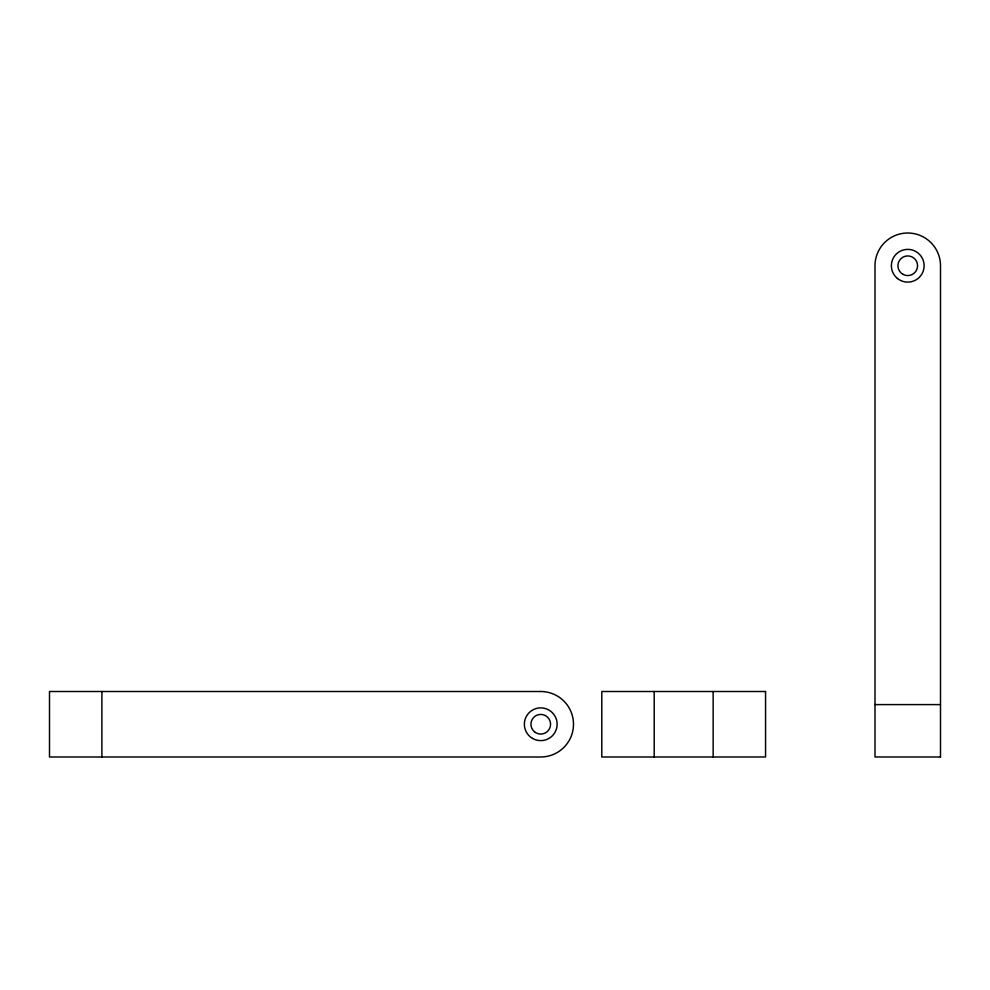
<?xml version="1.0" encoding="UTF-8"?>
<svg xmlns="http://www.w3.org/2000/svg" width="990" height="990" viewBox="0 0 990 990"><rect width="100%" height="100%" fill="white"/><g stroke="black" fill="none" stroke-linecap="round" stroke-linejoin="round"><path stroke-width="1.49" d="M874.999 704.595L940.5 704.595M713.146 691.503L713.146 756.991M654.204 691.503L654.204 756.991M101.896 691.503L101.896 756.991M540.75 691.503L49.5 691.503L49.5 756.991L540.75 756.991A32.744 32.744 0 0 0 573.495 724.247A32.744 32.744 0 0 0 540.75 691.503M765.555 691.503L601.796 691.503L601.796 756.991L765.555 756.991L765.555 691.503M940.5 756.991L874.999 756.991L874.999 265.753A32.744 32.744 0 0 1 907.756 233.009A32.744 32.744 0 0 1 940.5 265.753L940.5 756.991M532.558 738.429A16.372 16.372 0 0 0 557.123 724.247A16.372 16.372 0 0 0 532.558 710.065A16.372 16.372 0 0 0 532.558 738.429M534.563 731.882A9.826 9.826 0 0 0 550.452 725.781A9.826 9.826 0 0 0 537.224 715.077A9.826 9.826 0 0 0 534.563 731.882M897.447 278.475A16.372 16.372 0 0 0 923.918 268.315A16.372 16.372 0 0 0 901.878 250.47A16.372 16.372 0 0 0 897.447 278.475M902.843 274.267A9.826 9.826 0 0 0 917.569 265.753A9.826 9.826 0 0 0 902.843 257.239A9.826 9.826 0 0 0 902.843 274.267"/></g></svg>
